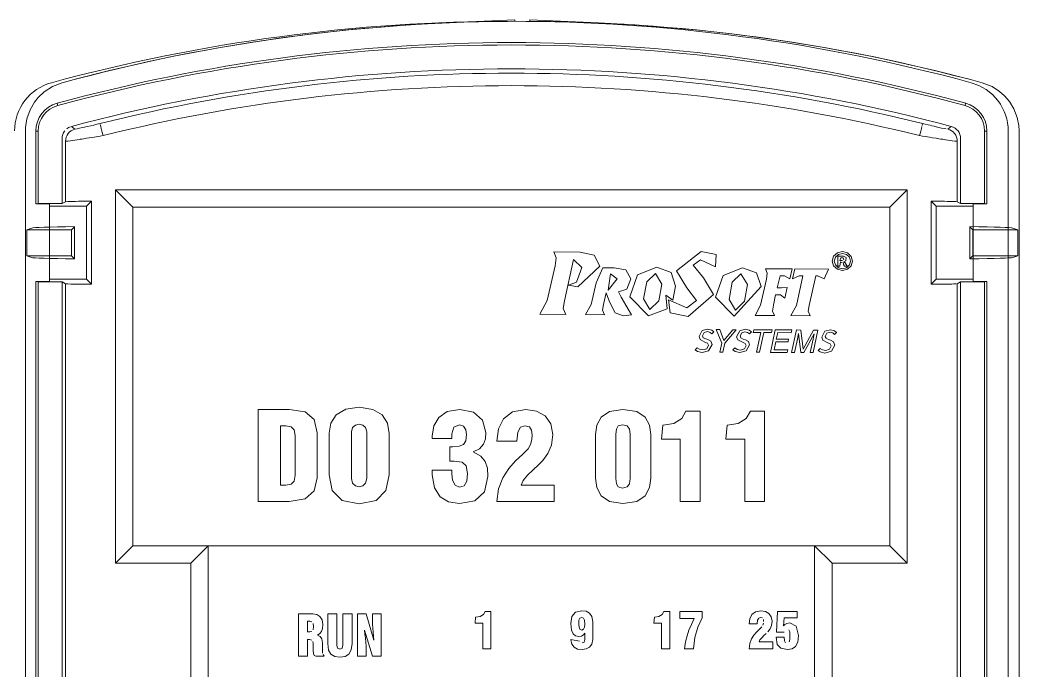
# Model space of a CAD drawing. Header units: millimetres. Extents: x -6000 to 26000, y -6000 to 26000.
# Drawn here: x 136.62 to 142.17, y -4325.17 to -4321.56 of the extents above; entities that cross this region are included whole.
import ezdxf

# ---------------------------------------------------------------- set-up
doc = ezdxf.new("R2010")
doc.units = ezdxf.units.MM
doc.header["$MEASUREMENT"] = 0
doc.layers.add('Чертеж и Рисунок_Ном._пера__1', color=7, linetype='Continuous', lineweight=15)
doc.layers.add('Чертеж и Рисунок_Ном._пера__7', color=7, linetype='Continuous', lineweight=15)

msp = doc.modelspace()

# ---------------------------------------------------------------- linework, layer by layer
at = {"layer": 'Чертеж и Рисунок_Ном._пера__1', "color": 7, "linetype": 'Continuous', "lineweight": 15, "flags": 128}
for points in [[(139.8117, -4322.8662), (139.7324, -4322.8499), (139.5858, -4322.8492), (139.5997, -4322.8819), (139.5932, -4322.9255), (139.5501, -4323.1195), (139.5089, -4323.1956), (139.6527, -4323.1963), (139.6383, -4323.1636), (139.6452, -4323.12), (139.6953, -4322.8913)], [(140.4885, -4322.8636), (140.4057, -4322.8469), (140.2675, -4322.9537), (140.3255, -4323.0486)], [(141.1629, -4322.8539), (141.1906, -4322.8473)], [(141.1629, -4322.8539), (141.1906, -4322.8473)], [(141.1906, -4322.8473), (141.2189, -4322.8544)], [(141.1906, -4322.8473), (141.2189, -4322.8544)], [(139.6685, -4323.0329), (139.7206, -4323.0436), (139.8424, -4322.9287), (139.8117, -4322.8662)], [(139.6953, -4322.8913), (139.7414, -4322.9352), (139.7121, -4323.0173)], [(140.4191, -4322.9926), (140.3602, -4322.9234), (140.4013, -4322.8934)], [(140.4013, -4322.8934), (140.4845, -4322.9325), (140.4885, -4322.8636)], [(141.1417, -4322.9257), (141.1342, -4322.8995), (141.1419, -4322.873)], [(141.1417, -4322.9257), (141.1342, -4322.8995), (141.1419, -4322.873)], [(141.1419, -4322.873), (141.1629, -4322.8539)], [(141.1419, -4322.873), (141.1629, -4322.8539)], [(141.1515, -4322.8784), (141.1453, -4322.8997), (141.1514, -4322.9209), (141.1682, -4322.9365)], [(141.1515, -4322.8784), (141.1453, -4322.8997), (141.1514, -4322.9209), (141.1682, -4322.9365)], [(141.168, -4322.8631), (141.1515, -4322.8784)], [(141.168, -4322.8631), (141.1515, -4322.8784)], [(141.165, -4322.9277), (141.165, -4322.872), (141.1771, -4322.8721), (141.1964, -4322.8722), (141.2115, -4322.8799)], [(141.165, -4322.9277), (141.165, -4322.872), (141.1771, -4322.8721), (141.1964, -4322.8722), (141.2115, -4322.8799)], [(141.1908, -4322.9091), (141.1803, -4322.9048), (141.1771, -4322.9277), (141.165, -4322.9277)], [(141.1908, -4322.9091), (141.1803, -4322.9048), (141.1771, -4322.9277), (141.165, -4322.9277)], [(141.1907, -4322.8577), (141.168, -4322.8631)], [(141.1907, -4322.8577), (141.168, -4322.8631)], [(141.1953, -4322.8817), (141.1821, -4322.8809), (141.1771, -4322.8961)], [(141.1953, -4322.8817), (141.1821, -4322.8809), (141.1771, -4322.8961)], [(141.1771, -4322.8961), (141.1913, -4322.8961)], [(141.1771, -4322.8961), (141.1913, -4322.8961)], [(141.2131, -4322.8632), (141.1907, -4322.8577)], [(141.2131, -4322.8632), (141.1907, -4322.8577)], [(141.1993, -4322.8928), (141.1953, -4322.8817)], [(141.1993, -4322.8928), (141.1953, -4322.8817)], [(141.209, -4322.8986), (141.1975, -4322.9034)], [(141.209, -4322.8986), (141.1975, -4322.9034)], [(141.2115, -4322.8799), (141.209, -4322.8986)], [(141.2115, -4322.8799), (141.209, -4322.8986)], [(141.2299, -4322.8787), (141.2131, -4322.8632)], [(141.2299, -4322.8787), (141.2131, -4322.8632)], [(141.2135, -4322.9366), (141.2302, -4322.921), (141.2361, -4322.9001), (141.2299, -4322.8787)], [(141.2135, -4322.9366), (141.2302, -4322.921), (141.2361, -4322.9001), (141.2299, -4322.8787)], [(141.2189, -4322.8544), (141.2394, -4322.8737)], [(141.2189, -4322.8544), (141.2394, -4322.8737)], [(141.2394, -4322.8737), (141.247, -4322.9001), (141.2394, -4322.9264)], [(141.2394, -4322.8737), (141.247, -4322.9001), (141.2394, -4322.9264)], [(139.9877, -4322.9481), (139.9219, -4322.9381), (139.8597, -4322.9378), (139.8212, -4323.0201), (139.7933, -4323.1404), (139.7624, -4323.1974), (139.8687, -4323.198), (139.858, -4323.1723), (139.8628, -4323.1407), (139.8773, -4323.0772), (139.8963, -4323.1271), (139.9278, -4323.1871)], [(139.9921, -4323.0551), (140.014, -4322.9988), (139.9877, -4322.9481)], [(140.2382, -4322.9627), (140.1595, -4322.9341), (140.0517, -4322.977)], [(140.2082, -4323.0897), (140.2485, -4323.1164), (140.2628, -4323.0394), (140.2382, -4322.9627)], [(140.6351, -4322.9365), (140.5273, -4322.9794)], [(140.7138, -4322.9651), (140.6351, -4322.9365)], [(141.1623, -4322.945), (141.1417, -4322.9257)], [(141.1623, -4322.945), (141.1417, -4322.9257)], [(141.1906, -4322.9523), (141.1623, -4322.945)], [(141.1906, -4322.9523), (141.1623, -4322.945)], [(141.1682, -4322.9365), (141.1907, -4322.9422)], [(141.1682, -4322.9365), (141.1907, -4322.9422)], [(141.2187, -4322.9454), (141.1906, -4322.9523)], [(141.2187, -4322.9454), (141.1906, -4322.9523)], [(141.1907, -4322.9422), (141.2135, -4322.9366)], [(141.1907, -4322.9422), (141.2135, -4322.9366)], [(141.2394, -4322.9264), (141.2187, -4322.9454)], [(141.2394, -4322.9264), (141.2187, -4322.9454)], [(139.7121, -4323.0173), (139.6685, -4323.0329)], [(140.0517, -4322.977), (140.009, -4323.0987), (140.1134, -4323.2044), (140.2162, -4323.1649), (140.2082, -4323.0897)], [(140.1706, -4323.1207), (140.1205, -4323.1695), (140.0848, -4323.1106), (140.103, -4323.0145)], [(140.103, -4323.0145), (140.1509, -4322.969)], [(140.1509, -4322.969), (140.187, -4323.0279), (140.1706, -4323.1207)], [(140.3255, -4323.0486), (140.3795, -4323.1187), (140.3265, -4323.1606), (140.2239, -4323.1155), (140.2333, -4323.1869), (140.3334, -4323.2073), (140.4746, -4323.086), (140.4191, -4322.9926)], [(140.5273, -4322.9794), (140.4845, -4323.1011), (140.589, -4323.2068), (140.7384, -4323.0418), (140.7138, -4322.9651)], [(140.596, -4323.1719), (140.5604, -4323.113), (140.5786, -4323.0168)], [(140.5786, -4323.0168), (140.6265, -4322.9714)], [(140.6265, -4322.9714), (140.6625, -4323.0302), (140.6462, -4323.1231)], [(139.9602, -4323.1003), (139.946, -4323.0705), (139.9921, -4323.0551)], [(140.0178, -4323.1987), (139.9602, -4323.1003)], [(140.6462, -4323.1231), (140.596, -4323.1719)], [(139.9278, -4323.1871), (139.9743, -4323.2038)], [(139.9743, -4323.2038), (140.0178, -4323.1987)], [(140.4408, -4323.3563), (140.4265, -4323.3503), (140.3999, -4323.3364), (140.394, -4323.3196), (140.4115, -4323.2858)], [(140.4115, -4323.2858), (140.4413, -4323.2779)], [(140.4226, -4323.2975), (140.4131, -4323.3153), (140.4172, -4323.3258)], [(140.4552, -4323.296), (140.4401, -4323.2922), (140.4226, -4323.2975)], [(140.4413, -4323.2779), (140.4645, -4323.2836)], [(140.4645, -4323.2836), (140.4759, -4323.2929), (140.465, -4323.3037), (140.4552, -4323.296)], [(140.6494, -4323.3573), (140.6351, -4323.3513), (140.6085, -4323.3375), (140.6027, -4323.3207), (140.6202, -4323.2868)], [(140.6202, -4323.2868), (140.65, -4323.279), (140.6731, -4323.2846), (140.6846, -4323.294), (140.6737, -4323.3048), (140.6639, -4323.2971)], [(140.6639, -4323.2971), (140.6487, -4323.2932), (140.6312, -4323.2985)], [(141.0821, -4323.3398), (141.0762, -4323.323), (141.0937, -4323.2892)], [(141.0937, -4323.2892), (141.1235, -4323.2813), (141.1467, -4323.287)], [(141.1223, -4323.2956), (141.1048, -4323.3009)], [(141.1374, -4323.2994), (141.1223, -4323.2956)], [(141.1467, -4323.287), (141.1581, -4323.2963), (141.1472, -4323.3072), (141.1374, -4323.2994)], [(140.4172, -4323.3258), (140.431, -4323.3323), (140.4424, -4323.3357), (140.4592, -4323.3453), (140.4659, -4323.3639), (140.447, -4323.3979)], [(140.6312, -4323.2985), (140.6218, -4323.3163), (140.6259, -4323.3268)], [(140.6259, -4323.3268), (140.6396, -4323.3334), (140.651, -4323.3368), (140.6678, -4323.3463)], [(140.6678, -4323.3463), (140.6746, -4323.3649), (140.6557, -4323.3989)], [(141.123, -4323.3597), (141.1087, -4323.3537), (141.0821, -4323.3398)], [(141.1048, -4323.3009), (141.0953, -4323.3187), (141.0994, -4323.3292)], [(141.0994, -4323.3292), (141.1132, -4323.3357), (141.1246, -4323.3392), (141.1414, -4323.3487)], [(141.1414, -4323.3487), (141.1481, -4323.3673), (141.1292, -4323.4013)], [(140.3856, -4323.4017), (140.373, -4323.393), (140.384, -4323.3815)], [(140.384, -4323.3815), (140.3969, -4323.3903)], [(140.447, -4323.3979), (140.4115, -4323.4077), (140.3856, -4323.4017)], [(140.3969, -4323.3903), (140.4153, -4323.3941)], [(140.4153, -4323.3941), (140.4372, -4323.3869)], [(140.4372, -4323.3869), (140.4461, -4323.3673), (140.4408, -4323.3563)], [(140.5943, -4323.4027), (140.5816, -4323.3941), (140.5927, -4323.3825)], [(140.5927, -4323.3825), (140.6055, -4323.3913)], [(140.6557, -4323.3989), (140.6202, -4323.4087), (140.5943, -4323.4027)], [(140.6055, -4323.3913), (140.6239, -4323.3952)], [(140.6239, -4323.3952), (140.6458, -4323.388)], [(140.6458, -4323.388), (140.6548, -4323.3684), (140.6494, -4323.3573)], [(141.0937, -4323.4111), (141.0678, -4323.4051), (141.0552, -4323.3964), (141.0662, -4323.3849)], [(141.0662, -4323.3849), (141.0791, -4323.3937)], [(141.0791, -4323.3937), (141.0975, -4323.3976)], [(141.1292, -4323.4013), (141.0937, -4323.4111)], [(141.0975, -4323.3976), (141.1194, -4323.3904)], [(141.1194, -4323.3904), (141.1283, -4323.3708), (141.123, -4323.3597)]]:
    msp.add_lwpolyline(points, dxfattribs=at)
for points in [[(141.1975, -4322.9034), (141.2057, -4322.9099), (141.2172, -4322.9279), (141.2021, -4322.9279), (141.1971, -4322.9188)], [(141.1975, -4322.9034), (141.2057, -4322.9099), (141.2172, -4322.9279), (141.2021, -4322.9279), (141.1971, -4322.9188)], [(140.9109, -4322.943), (140.7623, -4322.9423), (140.7727, -4322.9669), (140.7679, -4322.9996), (140.7359, -4323.1451), (140.7047, -4323.2021), (140.8125, -4323.2027), (140.8021, -4323.1781), (140.8069, -4323.1454), (140.8195, -4323.0875), (140.8467, -4323.0877), (140.8704, -4323.1056), (140.8842, -4323.0462), (140.8522, -4323.0494), (140.8281, -4323.0493), (140.8437, -4322.981), (140.8693, -4322.9811), (140.8976, -4322.9976)], [(141.1135, -4322.944), (141.0883, -4322.9986), (141.0522, -4322.982), (141.0419, -4322.982), (141.0055, -4323.1464), (141.0007, -4323.1791), (141.0111, -4323.2037), (140.9033, -4323.2031), (140.9345, -4323.1461), (140.9709, -4322.9816), (140.9498, -4322.9815), (140.9138, -4322.9977), (140.9263, -4322.9431)], [(139.8888, -4323.0609), (139.9007, -4322.9715), (139.9382, -4322.9991)], [(140.5087, -4323.2808), (140.532, -4323.3411), (140.5806, -4323.2812), (140.6004, -4323.2813), (140.5373, -4323.3558), (140.5266, -4323.4061), (140.5097, -4323.406), (140.5204, -4323.3557), (140.489, -4323.2807)], [(140.7302, -4323.4071), (140.7133, -4323.407), (140.7368, -4323.2969), (140.6944, -4323.2967), (140.6975, -4323.2817), (140.7992, -4323.2823), (140.7961, -4323.2973), (140.7537, -4323.297)], [(140.8832, -4323.4079), (140.7908, -4323.4074), (140.8173, -4323.2823), (140.9086, -4323.2828), (140.9055, -4323.2978), (140.8311, -4323.2974), (140.8232, -4323.3341), (140.8917, -4323.3345), (140.8886, -4323.3495), (140.8201, -4323.3491), (140.8108, -4323.3925), (140.8863, -4323.3929)], [(140.9588, -4323.2831), (140.9719, -4323.389), (141.0303, -4323.2834), (141.0543, -4323.2835), (141.0278, -4323.4086), (141.0114, -4323.4085), (141.0271, -4323.3346), (141.0343, -4323.3034), (140.9764, -4323.4084), (140.9596, -4323.4083), (140.9469, -4323.303), (140.9401, -4323.3342), (140.9245, -4323.4081), (140.9081, -4323.408), (140.9346, -4323.2829)]]:
    msp.add_lwpolyline(points, close=True, dxfattribs=at)
at = {"layer": 'Чертеж и Рисунок_Ном._пера__7', "color": 7, "linetype": 'Continuous', "lineweight": 15}
for p, q in [((138.9862, -4321.5761), (139.3692, -4321.5594)), ((139.3692, -4321.5594), (139.3692, -4321.5669)), ((139.4527, -4321.5594), (139.8356, -4321.5761)), ((139.4527, -4321.5669), (139.4527, -4321.5594)), ((136.8257, -4322.0224), (136.8292, -4322.0353)), ((141.8755, -4322.0224), (141.872, -4322.0353)), ((136.6498, -4328.7722), (136.6498, -4322.1764)), ((136.6498, -4328.7722), (136.6498, -4322.1767)), ((136.7077, -4322.5824), (136.7077, -4322.1767)), ((136.7211, -4322.1767), (136.7077, -4322.1767)), ((136.7211, -4322.1767), (136.7211, -4322.5797)), ((141.9801, -4322.1767), (141.9801, -4322.5797)), ((141.9801, -4322.1767), (141.9935, -4322.1767)), ((141.9935, -4322.1767), (141.9935, -4322.5824)), ((142.1117, -4328.7722), (142.1117, -4322.1764)), ((142.1721, -4322.1764), (142.1721, -4328.7722)), ((142.1721, -4322.1764), (142.1721, -4328.7722)), ((142.1721, -4328.7305), (142.1721, -4322.1767)), ((136.8537, -4322.5797), (136.8537, -4322.2183)), ((136.8729, -4322.2331), (136.8729, -4322.5701)), ((141.8282, -4322.5701), (141.8282, -4322.2331)), ((141.8474, -4322.5797), (141.8474, -4322.2183)), ((137.1511, -4322.5041), (141.55, -4322.5041)), ((137.1511, -4322.5041), (137.2475, -4322.6005)), ((137.1511, -4324.58), (137.1511, -4322.5041)), ((141.4536, -4322.6005), (141.55, -4322.5041)), ((141.55, -4322.5041), (141.55, -4324.58)), ((136.8729, -4322.5701), (136.8537, -4322.5797)), ((136.9899, -4322.5947), (137.0178, -4322.5668)), ((137.0178, -4322.5668), (137.0178, -4323.0289)), ((141.6834, -4323.0289), (141.6834, -4322.5668)), ((141.6834, -4322.5668), (141.7112, -4322.5947)), ((141.8474, -4322.5797), (141.8282, -4322.5701)), ((136.7211, -4322.5797), (136.7077, -4322.5824)), ((136.7842, -4322.5824), (136.7077, -4322.5824)), ((136.8537, -4322.5797), (136.7211, -4322.5797)), ((136.7842, -4322.5947), (136.7842, -4322.5824)), ((136.9899, -4322.5947), (136.7842, -4322.5947)), ((136.7842, -4323.001), (136.7842, -4322.5947)), ((136.9899, -4322.5947), (136.9899, -4323.001)), ((141.4536, -4322.6005), (137.2475, -4322.6005)), ((137.2475, -4322.6005), (137.2475, -4324.4836)), ((141.4536, -4324.4836), (141.4536, -4322.6005)), ((141.7112, -4322.5947), (141.917, -4322.5947)), ((141.7112, -4323.001), (141.7112, -4322.5947)), ((141.9801, -4322.5797), (141.8474, -4322.5797)), ((141.917, -4322.5824), (141.917, -4322.5947)), ((141.9935, -4322.5824), (141.917, -4322.5824)), ((141.917, -4322.5947), (141.917, -4323.001)), ((141.9935, -4322.5824), (141.9801, -4322.5797)), ((136.6571, -4322.7252), (136.6848, -4322.7159)), ((136.6571, -4322.7252), (136.6571, -4322.8705)), ((136.9061, -4322.7252), (136.6571, -4322.7252)), ((136.9061, -4322.7252), (136.9229, -4322.7085)), ((136.9061, -4322.7252), (136.9061, -4322.8705)), ((136.9229, -4322.7085), (136.9229, -4322.8873)), ((141.899, -4322.7085), (141.899, -4322.8873)), ((141.899, -4322.7085), (141.9157, -4322.7252)), ((142.1648, -4322.7252), (141.9157, -4322.7252)), ((141.9157, -4322.8705), (141.9157, -4322.7252)), ((142.1648, -4322.7252), (142.137, -4322.7159)), ((142.1648, -4322.7252), (142.1648, -4322.8705)), ((136.6848, -4322.8798), (136.6571, -4322.8705)), ((136.6571, -4322.8705), (136.9061, -4322.8705)), ((136.9061, -4322.8705), (136.9229, -4322.8873)), ((141.9157, -4322.8705), (141.899, -4322.8873)), ((141.9157, -4322.8705), (142.1648, -4322.8705)), ((142.137, -4322.8798), (142.1648, -4322.8705)), ((136.7077, -4323.0133), (136.7077, -4327.6039)), ((136.7211, -4323.016), (136.7077, -4323.0133)), ((136.7842, -4323.0133), (136.7077, -4323.0133)), ((136.8537, -4323.016), (136.7211, -4323.016)), ((136.7211, -4323.016), (136.7211, -4327.6013)), ((136.9899, -4323.001), (136.7842, -4323.001)), ((136.7842, -4323.001), (136.7842, -4323.0133)), ((136.8537, -4323.016), (136.8729, -4323.0256)), ((136.8537, -4327.6013), (136.8537, -4323.016)), ((137.0178, -4323.0289), (136.9899, -4323.001)), ((141.6834, -4323.0289), (141.7112, -4323.001)), ((141.7112, -4323.001), (141.917, -4323.001)), ((141.8474, -4323.016), (141.8282, -4323.0256)), ((141.9801, -4323.016), (141.8474, -4323.016)), ((141.8474, -4327.6013), (141.8474, -4323.016)), ((141.917, -4323.0133), (141.917, -4323.001)), ((141.9935, -4323.0133), (141.917, -4323.0133)), ((141.9935, -4323.0133), (141.9801, -4323.016)), ((141.9801, -4327.6013), (141.9801, -4323.016)), ((141.9935, -4323.0133), (141.9935, -4327.6039)), ((136.8729, -4323.0256), (136.8729, -4327.5917)), ((141.8282, -4327.5917), (141.8282, -4323.0256)), ((137.1511, -4324.58), (137.2475, -4324.4836)), ((137.2475, -4324.4836), (137.6648, -4324.4836)), ((137.5684, -4324.58), (137.6648, -4324.4836)), ((137.6648, -4324.4836), (137.6648, -4328.3784)), ((137.6648, -4324.4836), (141.0363, -4324.4836)), ((141.0363, -4324.4836), (141.4536, -4324.4836)), ((141.0363, -4324.4836), (141.1327, -4324.58)), ((141.0363, -4328.3784), (141.0363, -4324.4836)), ((141.4536, -4324.4836), (141.55, -4324.58)), ((137.5684, -4324.58), (137.1511, -4324.58)), ((137.5684, -4328.4748), (137.5684, -4324.58)), ((141.55, -4324.58), (141.1327, -4324.58)), ((141.1327, -4324.58), (141.1327, -4328.4748))]:
    msp.add_line(p, q, dxfattribs=at)
at = {"layer": 'Чертеж и Рисунок_Ном._пера__7', "color": 7, "linetype": 'Continuous', "lineweight": 15, "flags": 128}
for points in [[(136.7943, -4321.9084), (136.7727, -4321.9152), (136.7518, -4321.9238), (136.7315, -4321.934), (136.7121, -4321.9459), (136.6952, -4321.9583), (136.6768, -4321.9741), (136.6609, -4321.9904), (136.6464, -4322.0078), (136.6343, -4322.025), (136.622, -4322.0459), (136.6115, -4322.0678), (136.604, -4322.0875), (136.5931, -4322.1314), (136.5894, -4322.1764)], [(136.8547, -4321.9084), (136.8003, -4321.9295), (136.7543, -4321.9593), (136.7213, -4321.9904), (136.7008, -4322.0159), (136.6756, -4322.0594), (136.6582, -4322.1085), (136.6505, -4322.1565), (136.6498, -4322.1764)], [(141.9068, -4321.9084), (141.9495, -4321.9238), (141.989, -4321.9459), (142.0244, -4321.9742), (142.0547, -4322.0078), (142.0686, -4322.0277), (142.0792, -4322.0459), (142.0896, -4322.0678), (142.0971, -4322.0875), (142.1035, -4322.1093), (142.1081, -4322.1315), (142.1109, -4322.1555), (142.1117, -4322.1764)], [(141.9672, -4321.9084), (142.022, -4321.9297), (142.0635, -4321.9561), (142.0916, -4321.9808), (142.1191, -4322.0133), (142.1433, -4322.0534), (142.1618, -4322.1015), (142.1704, -4322.1465), (142.1721, -4322.1764)], [(136.8537, -4322.2183), (136.8547, -4322.207), (136.8574, -4322.196), (136.862, -4322.1855), (136.8681, -4322.176)], [(136.8729, -4322.2331), (136.8738, -4322.2223), (136.8765, -4322.2113), (136.881, -4322.2006), (136.8874, -4322.1907), (136.8953, -4322.182), (136.9045, -4322.1749), (136.9144, -4322.1695), (136.9247, -4322.1659)], [(136.8798, -4322.1641), (136.8892, -4322.1577), (136.8996, -4322.153)], [(136.9247, -4322.1659), (136.915, -4322.1585), (136.9054, -4322.1512)], [(136.9247, -4322.1659), (136.9369, -4322.1646), (136.951, -4322.1617), (136.968, -4322.158), (136.9788, -4322.1556), (136.9935, -4322.1521), (137.0128, -4322.1475), (137.0298, -4322.1434), (137.0472, -4322.1392), (137.0647, -4322.1348)], [(137.0686, -4322.1507), (137.066, -4322.1402)], [(137.0815, -4322.2023), (137.0785, -4322.1902), (137.0754, -4322.1779), (137.0715, -4322.1623), (137.0686, -4322.1507)], [(141.6325, -4322.1507), (141.6296, -4322.1623), (141.6258, -4322.1779), (141.6227, -4322.1902), (141.6197, -4322.2023)], [(141.6365, -4322.1348), (141.6335, -4322.1466)], [(141.6365, -4322.1348), (141.6496, -4322.1381), (141.6675, -4322.1425), (141.6777, -4322.1449), (141.6884, -4322.1475), (141.7005, -4322.1504), (141.7109, -4322.1529), (141.7272, -4322.1567), (141.7419, -4322.16), (141.7577, -4322.1633), (141.7679, -4322.1652)], [(141.7958, -4322.1512), (141.7862, -4322.1585), (141.7765, -4322.1659)], [(141.8282, -4322.2331), (141.8274, -4322.2223), (141.8247, -4322.2113), (141.8201, -4322.2006), (141.8138, -4322.1907), (141.8058, -4322.182), (141.7967, -4322.1749), (141.7867, -4322.1695), (141.7765, -4322.1659)], [(141.7958, -4322.1512), (141.8065, -4322.155), (141.8164, -4322.1605), (141.8254, -4322.1676), (141.833, -4322.176), (141.8392, -4322.1855), (141.8437, -4322.196), (141.8465, -4322.207), (141.8474, -4322.2183)], [(136.8729, -4322.2331), (136.8857, -4322.2324), (136.9011, -4322.2305), (136.9124, -4322.229), (136.9246, -4322.2272), (136.9375, -4322.2253), (136.9534, -4322.2229), (136.9636, -4322.2213), (136.9754, -4322.2195), (136.9889, -4322.2173), (137.0042, -4322.2149), (137.0179, -4322.2127), (137.0311, -4322.2106), (137.0435, -4322.2085), (137.055, -4322.2067), (137.0652, -4322.205), (137.0815, -4322.2023)], [(141.6197, -4322.2023), (141.6354, -4322.2049), (141.6498, -4322.2072), (141.6626, -4322.2093), (141.6739, -4322.2112), (141.6911, -4322.214), (141.7123, -4322.2173), (141.7258, -4322.2195), (141.7376, -4322.2213), (141.7478, -4322.2229), (141.7637, -4322.2253), (141.7765, -4322.2272), (141.7888, -4322.229), (141.8, -4322.2305), (141.8155, -4322.2324), (141.8272, -4322.2333)], [(136.8729, -4322.5701), (136.8848, -4322.5691), (136.9031, -4322.5684), (136.9151, -4322.5681), (136.9288, -4322.5678), (136.9441, -4322.5675), (136.9608, -4322.5673), (136.9882, -4322.567), (137.0178, -4322.5668)], [(141.6834, -4322.5668), (141.7129, -4322.567), (141.7403, -4322.5673), (141.7571, -4322.5675), (141.7724, -4322.5678), (141.7861, -4322.5681), (141.7981, -4322.5684), (141.8082, -4322.5687), (141.8224, -4322.5694)], [(136.8729, -4323.0256), (136.8848, -4323.0267), (136.9031, -4323.0273), (136.9151, -4323.0276), (136.9288, -4323.0279), (136.9441, -4323.0282), (136.9608, -4323.0284), (136.9882, -4323.0287), (137.0178, -4323.0289)], [(141.6834, -4323.0289), (141.7129, -4323.0287), (141.7403, -4323.0284), (141.7571, -4323.0282), (141.7724, -4323.0279), (141.7861, -4323.0276), (141.7981, -4323.0273), (141.8082, -4323.027), (141.8224, -4323.0263)], [(138.2039, -4323.7375), (138.1154, -4323.724), (137.9431, -4323.724), (137.9431, -4324.2373)], [(138.2554, -4323.78), (138.2039, -4323.7375)], [(138.4298, -4323.7237), (138.3777, -4323.7545)], [(138.5051, -4323.7125), (138.4298, -4323.7237)], [(138.5802, -4323.724), (138.5051, -4323.7125)], [(138.6318, -4323.7551), (138.5802, -4323.724)], [(138.9947, -4323.7362), (138.9472, -4323.7691)], [(139.0642, -4323.724), (138.9947, -4323.7362)], [(139.1402, -4323.7402), (139.0642, -4323.724)], [(139.191, -4323.7847), (139.1402, -4323.7402)], [(139.3574, -4323.7381), (139.3074, -4323.7766)], [(139.431, -4323.724), (139.3574, -4323.7381)], [(139.4908, -4323.7334), (139.431, -4323.724)], [(139.5381, -4323.7608), (139.4908, -4323.7334)], [(139.8962, -4323.7358), (139.8495, -4323.7673)], [(139.9701, -4323.724), (139.8962, -4323.7358)], [(140.0471, -4323.7359), (139.9701, -4323.724)], [(140.0947, -4323.7676), (140.0471, -4323.7359)], [(140.648, -4324.2373), (140.7581, -4324.2373), (140.7581, -4323.7347), (140.6794, -4323.7347), (140.6565, -4323.7758), (140.6113, -4323.802)], [(138.2552, -4324.1763), (138.272, -4324.1043), (138.272, -4323.8541), (138.2554, -4323.78)], [(138.3777, -4323.7545), (138.3475, -4323.8002)], [(138.6614, -4323.8012), (138.6318, -4323.7551)], [(138.9472, -4323.7691), (138.9199, -4323.8166)], [(139.2066, -4323.8871), (139.2094, -4323.8519), (139.191, -4323.7847)], [(139.3074, -4323.7766), (139.2791, -4323.8329)], [(139.5692, -4323.8048), (139.5381, -4323.7608)], [(139.8495, -4323.7673), (139.825, -4323.8124)], [(140.1186, -4323.8126), (140.0947, -4323.7676)], [(138.0668, -4323.8162), (138.0968, -4323.8162), (138.126, -4323.8213)], [(138.1262, -4324.1399), (138.0975, -4324.1451), (138.0668, -4324.1451), (138.0668, -4323.8162)], [(138.126, -4323.8213), (138.1429, -4323.8382)], [(138.1429, -4323.8382), (138.1483, -4323.8691), (138.1483, -4324.0907), (138.1429, -4324.1227), (138.1262, -4324.1399)], [(138.3475, -4323.8002), (138.3378, -4323.857), (138.3378, -4324.0879), (138.3555, -4324.1752), (138.4103, -4324.2303), (138.5044, -4324.2495)], [(138.4678, -4324.1348), (138.4615, -4324.1093), (138.4615, -4323.8491), (138.4678, -4323.8251)], [(138.4678, -4323.8251), (138.4837, -4323.8113)], [(138.4837, -4323.8113), (138.5044, -4323.8069)], [(138.5044, -4323.8069), (138.5247, -4323.8113)], [(138.5247, -4323.8113), (138.5407, -4323.8251)], [(138.5407, -4323.8251), (138.5473, -4323.8491), (138.5473, -4324.1093), (138.5407, -4324.1348)], [(138.6536, -4324.1752), (138.671, -4324.0879), (138.671, -4323.8577), (138.6614, -4323.8012)], [(138.9199, -4323.8166), (138.9112, -4323.8727), (138.9112, -4323.887), (139.0199, -4323.887)], [(139.0199, -4323.887), (139.0199, -4323.8598), (139.0313, -4323.8238)], [(139.0313, -4323.8238), (139.0621, -4323.8105)], [(139.0621, -4323.8105), (139.0845, -4323.8183)], [(139.0845, -4323.8183), (139.0969, -4323.8381)], [(139.0969, -4323.8381), (139.1007, -4323.8641), (139.0967, -4323.8989)], [(139.2791, -4323.8329), (139.2701, -4323.9006), (139.3817, -4323.9006), (139.3865, -4323.8504)], [(139.3865, -4323.8504), (139.4012, -4323.823), (139.426, -4323.8148)], [(139.426, -4323.8148), (139.4509, -4323.8214)], [(139.4509, -4323.8214), (139.4633, -4323.8401)], [(139.4633, -4323.8401), (139.4668, -4323.8684)], [(139.5805, -4323.8641), (139.5692, -4323.8048)], [(139.825, -4323.8124), (139.8178, -4323.8648)], [(140.0078, -4324.1378), (139.9944, -4324.1555), (139.9687, -4324.1615), (139.9451, -4324.1555), (139.9341, -4324.1378), (139.9315, -4324.1093), (139.9315, -4323.8627), (139.9341, -4323.8342), (139.9451, -4323.8166)], [(139.9451, -4323.8166), (139.9687, -4323.8105)], [(139.9687, -4323.8105), (139.9944, -4323.8166)], [(139.9944, -4323.8166), (140.0078, -4323.8342)], [(140.0078, -4323.8342), (140.0116, -4323.8627), (140.0116, -4324.1093), (140.0078, -4324.1378)], [(140.1186, -4324.1588), (140.1253, -4324.1065), (140.1253, -4323.8648), (140.1186, -4323.8126)], [(140.6113, -4323.802), (140.5507, -4323.8112), (140.5429, -4323.8905), (140.648, -4323.8905), (140.648, -4324.2373)], [(139.0967, -4323.8989), (139.0838, -4323.9195), (139.0605, -4323.9294)], [(139.1961, -4323.9183), (139.2066, -4323.8871)], [(139.4646, -4323.8921), (139.4572, -4323.919)], [(139.4668, -4323.8684), (139.4646, -4323.8921)], [(139.5729, -4323.9231), (139.5805, -4323.8641)], [(139.8178, -4323.8648), (139.8178, -4324.1065), (139.825, -4324.159)], [(139.0605, -4323.9294), (139.0256, -4323.932), (139.0084, -4323.932), (139.0084, -4324.0128), (139.0335, -4324.0128), (139.0765, -4324.0183)], [(139.1379, -4323.9606), (139.1743, -4323.9436)], [(139.1809, -4323.984), (139.1379, -4323.9606)], [(139.1743, -4323.9436), (139.1961, -4323.9183)], [(139.4432, -4323.9427), (139.4117, -4323.9746)], [(139.4572, -4323.919), (139.4432, -4323.9427)], [(139.5532, -4323.9694), (139.5729, -4323.9231)], [(139.0765, -4324.0183), (139.0996, -4324.0388)], [(139.2058, -4324.0133), (139.1809, -4323.984)], [(139.2173, -4324.0502), (139.2058, -4324.0133)], [(139.3745, -4324.011), (139.3365, -4324.0538)], [(139.4117, -4323.9746), (139.3745, -4324.011)], [(139.5017, -4324.032), (139.5247, -4324.0085)], [(139.5247, -4324.0085), (139.5532, -4323.9694)], [(139.0238, -4324.1184), (139.0199, -4324.0822), (139.0199, -4324.0629), (138.9112, -4324.0629), (138.9112, -4324.0879), (138.9225, -4324.16)], [(139.0996, -4324.0388), (139.1064, -4324.08)], [(139.2201, -4324.0965), (139.2173, -4324.0502)], [(139.3365, -4324.0538), (139.303, -4324.1047)], [(139.4408, -4324.0896), (139.4715, -4324.0599)], [(139.4715, -4324.0599), (139.5017, -4324.032)], [(139.0374, -4324.1453), (139.0238, -4324.1184)], [(139.1026, -4324.1241), (139.089, -4324.1484)], [(139.1064, -4324.08), (139.1026, -4324.1241)], [(139.201, -4324.1835), (139.2201, -4324.0965)], [(139.2701, -4324.2373), (139.589, -4324.2373), (139.589, -4324.1451), (139.4046, -4324.1451), (139.4162, -4324.1188)], [(139.303, -4324.1047), (139.2792, -4324.1653)], [(139.4162, -4324.1188), (139.4408, -4324.0896)], [(138.2037, -4324.2216), (138.2552, -4324.1763)], [(138.4837, -4324.1501), (138.4678, -4324.1348)], [(138.5247, -4324.1501), (138.5044, -4324.1551), (138.4837, -4324.1501)], [(138.5407, -4324.1348), (138.5247, -4324.1501)], [(138.599, -4324.2303), (138.6536, -4324.1752)], [(138.9225, -4324.16), (138.954, -4324.2098)], [(139.0628, -4324.1558), (139.0374, -4324.1453)], [(139.089, -4324.1484), (139.0628, -4324.1558)], [(139.1472, -4324.2326), (139.201, -4324.1835)], [(139.2792, -4324.1653), (139.2701, -4324.2373)], [(139.825, -4324.159), (139.8495, -4324.2043)], [(140.0947, -4324.2041), (140.1186, -4324.1588)], [(137.9431, -4324.2373), (138.1154, -4324.2373), (138.2037, -4324.2216)], [(138.5044, -4324.2495), (138.599, -4324.2303)], [(138.954, -4324.2098), (139.002, -4324.2388)], [(139.002, -4324.2388), (139.0628, -4324.2481)], [(139.0628, -4324.2481), (139.1472, -4324.2326)], [(139.8495, -4324.2043), (139.8962, -4324.2361)], [(139.8962, -4324.2361), (139.9701, -4324.2481)], [(139.9701, -4324.2481), (140.0471, -4324.236)], [(140.0471, -4324.236), (140.0947, -4324.2041)], [(139.1919, -4325.0551), (139.2372, -4325.0551), (139.2372, -4324.8481), (139.2048, -4324.8481), (139.1954, -4324.865)], [(139.7418, -4324.8437), (139.7063, -4324.8523), (139.6866, -4324.8765)], [(139.7655, -4324.8466), (139.7418, -4324.8437)], [(139.7984, -4324.8754), (139.785, -4324.8566), (139.7655, -4324.8466)], [(140.1856, -4325.0551), (140.231, -4325.0551), (140.231, -4324.8481), (140.1986, -4324.8481), (140.1891, -4324.865)], [(140.3877, -4324.9349), (140.4117, -4324.8826), (140.4117, -4324.8481), (140.2869, -4324.8481), (140.2869, -4324.8861), (140.3667, -4324.8861), (140.3509, -4324.92)], [(140.7076, -4324.8496), (140.687, -4324.8654)], [(140.7379, -4324.8437), (140.7076, -4324.8496)], [(140.7625, -4324.8476), (140.7379, -4324.8437)], [(140.782, -4324.8589), (140.7625, -4324.8476)], [(140.8663, -4324.8835), (140.9384, -4324.8835), (140.9384, -4324.8481), (140.83, -4324.8481), (140.8242, -4324.9621), (140.8663, -4324.9621)], [(138.2692, -4324.8638), (138.2471, -4324.86), (138.1674, -4324.86), (138.1674, -4325.0958), (138.2181, -4325.0958), (138.2181, -4325.0039)], [(138.2181, -4324.9024), (138.2307, -4324.9024), (138.2418, -4324.9054)], [(138.2419, -4324.9586), (138.231, -4324.9615), (138.2181, -4324.9615), (138.2181, -4324.9024)], [(138.2984, -4324.8935), (138.2867, -4324.875), (138.2692, -4324.8638)], [(138.3026, -4324.9195), (138.2984, -4324.8935)], [(138.3301, -4324.86), (138.3301, -4325.0262), (138.3346, -4325.062)], [(138.385, -4325.0525), (138.3809, -4325.0354), (138.3809, -4324.86), (138.3301, -4324.86)], [(138.4608, -4325.0619), (138.4653, -4325.0262), (138.4653, -4324.86), (138.4146, -4324.86), (138.4146, -4325.0354), (138.4104, -4325.0524)], [(138.4947, -4324.86), (138.4947, -4325.0958), (138.5431, -4325.0958), (138.5431, -4325.04), (138.5421, -4325.0191)], [(138.5826, -4324.9634), (138.5852, -4324.9867), (138.5871, -4325.0081), (138.5437, -4324.86), (138.4947, -4324.86)], [(138.5369, -4324.973), (138.5346, -4324.9523), (138.5786, -4325.0958), (138.6275, -4325.0958), (138.6275, -4324.86), (138.5791, -4324.86), (138.5791, -4324.9188), (138.5802, -4324.94)], [(139.1768, -4324.8758), (139.1518, -4324.8796), (139.1486, -4324.9123), (139.1919, -4324.9123), (139.1919, -4325.0551)], [(139.1954, -4324.865), (139.1768, -4324.8758)], [(139.6866, -4324.8765), (139.6806, -4324.9144), (139.6841, -4324.9514)], [(139.7253, -4324.9176), (139.7265, -4324.8957)], [(139.7265, -4324.8957), (139.7314, -4324.8845)], [(139.7314, -4324.8845), (139.7418, -4324.8814)], [(139.7418, -4324.8814), (139.7521, -4324.8846)], [(139.7521, -4324.8846), (139.7572, -4324.8959)], [(139.7572, -4324.8959), (139.7586, -4324.9176)], [(139.7986, -4325.0287), (139.8033, -4325.003), (139.8033, -4324.9047), (139.7984, -4324.8754)], [(140.1705, -4324.8758), (140.1456, -4324.8796), (140.1423, -4324.9123), (140.1856, -4324.9123), (140.1856, -4325.0551)], [(140.1891, -4324.865), (140.1705, -4324.8758)], [(140.6753, -4324.8886), (140.6717, -4324.9164), (140.7176, -4324.9164), (140.7195, -4324.8958), (140.7256, -4324.8845)], [(140.687, -4324.8654), (140.6753, -4324.8886)], [(140.7256, -4324.8845), (140.7358, -4324.8811)], [(140.7358, -4324.8811), (140.7461, -4324.8838)], [(140.7512, -4324.8915), (140.7526, -4324.9032)], [(140.7948, -4324.877), (140.782, -4324.8589)], [(140.7994, -4324.9014), (140.7948, -4324.877)], [(140.7963, -4324.9257), (140.7994, -4324.9014)], [(140.8708, -4324.92), (140.8624, -4324.9282), (140.8663, -4324.8835)], [(138.2491, -4324.9149), (138.2518, -4324.932), (138.2492, -4324.9491)], [(138.2866, -4324.9706), (138.2956, -4324.9589)], [(138.2956, -4324.9589), (138.3009, -4324.9425)], [(138.3009, -4324.9425), (138.3026, -4324.9195)], [(138.5802, -4324.94), (138.5826, -4324.9634)], [(139.6841, -4324.9514), (139.6938, -4324.9719)], [(139.7268, -4324.9353), (139.7253, -4324.9176)], [(139.7418, -4324.9509), (139.7319, -4324.9468), (139.7268, -4324.9353)], [(139.7521, -4324.9468), (139.7418, -4324.9509)], [(139.7572, -4324.9353), (139.7521, -4324.9468)], [(139.7586, -4324.9176), (139.7572, -4324.9353)], [(140.3376, -4324.9514), (140.3269, -4324.9826)], [(140.3509, -4324.92), (140.3376, -4324.9514)], [(140.3708, -4324.9933), (140.3877, -4324.9349)], [(140.7146, -4324.9619), (140.699, -4324.9795)], [(140.7299, -4324.9469), (140.7146, -4324.9619)], [(140.7429, -4324.9338), (140.7299, -4324.9469)], [(140.7517, -4324.9129), (140.7487, -4324.924)], [(140.7765, -4324.9609), (140.7882, -4324.9448)], [(140.7882, -4324.9448), (140.7963, -4324.9257)], [(140.8986, -4324.9117), (140.8822, -4324.914), (140.8708, -4324.92)], [(140.8922, -4324.9499), (140.8976, -4324.9612)], [(140.8976, -4324.9612), (140.8992, -4324.9833), (140.8983, -4325.0037)], [(140.9341, -4324.9294), (140.8986, -4324.9117)], [(140.942, -4325.0189), (140.9461, -4324.9815), (140.9341, -4324.9294)], [(138.2181, -4325.0039), (138.2293, -4325.0039), (138.2415, -4325.0064)], [(138.2478, -4325.0139), (138.2495, -4325.0265), (138.2495, -4325.0653), (138.2506, -4325.0812)], [(138.2738, -4324.9792), (138.2866, -4324.9706)], [(138.2968, -4325.0005), (138.2875, -4324.9868), (138.2738, -4324.9792)], [(138.3016, -4325.0796), (138.3002, -4325.0662), (138.3002, -4325.0213), (138.2968, -4325.0005)], [(138.5421, -4325.0191), (138.5397, -4324.996), (138.5369, -4324.973)], [(139.682, -4325.0039), (139.6866, -4325.0294), (139.6993, -4325.0467)], [(139.7287, -4325.0136), (139.682, -4325.0039)], [(139.6938, -4324.9719), (139.7079, -4324.9835)], [(139.7079, -4324.9835), (139.725, -4324.9871)], [(139.725, -4324.9871), (139.7397, -4324.9843)], [(139.7397, -4324.9843), (139.7507, -4324.9774)], [(139.7548, -4325.0178), (139.7433, -4325.0227)], [(139.7507, -4324.9774), (139.7586, -4324.968), (139.7586, -4325.0039), (139.7548, -4325.0178)], [(140.3185, -4325.0164), (140.3125, -4325.0551), (140.3623, -4325.0551)], [(140.3269, -4324.9826), (140.3185, -4325.0164)], [(140.3623, -4325.0551), (140.3708, -4324.9933)], [(140.6717, -4325.0551), (140.803, -4325.0551), (140.803, -4325.0171), (140.727, -4325.0171), (140.7318, -4325.0063)], [(140.6852, -4325.0005), (140.6754, -4325.0255)], [(140.699, -4324.9795), (140.6852, -4325.0005)], [(140.7318, -4325.0063), (140.7419, -4324.9943)], [(140.7419, -4324.9943), (140.7546, -4324.982)], [(140.7546, -4324.982), (140.767, -4324.9706)], [(140.8682, -4325.0111), (140.8663, -4324.9915), (140.8218, -4324.9915), (140.8282, -4325.0306)], [(140.8737, -4325.0213), (140.8682, -4325.0111)], [(140.8983, -4325.0037), (140.8955, -4325.0162)], [(140.9302, -4325.0429), (140.942, -4325.0189)], [(138.3346, -4325.062), (138.3477, -4325.0852)], [(138.4104, -4325.0524), (138.3976, -4325.058), (138.385, -4325.0525)], [(138.4476, -4325.0851), (138.4608, -4325.0619)], [(139.6993, -4325.0467), (139.7187, -4325.0565)], [(139.7187, -4325.0565), (139.7433, -4325.0595), (139.7667, -4325.0563)], [(139.7667, -4325.0563), (139.7858, -4325.0463)], [(139.7858, -4325.0463), (139.7986, -4325.0287)], [(140.6754, -4325.0255), (140.6717, -4325.0551)], [(140.8282, -4325.0306), (140.8486, -4325.0526)], [(140.8486, -4325.0526), (140.8845, -4325.0595)], [(140.8845, -4325.0595), (140.9109, -4325.0557)], [(140.9109, -4325.0557), (140.9302, -4325.0429)], [(138.2506, -4325.0812), (138.2551, -4325.0919)], [(138.2551, -4325.0919), (138.2647, -4325.0958), (138.3093, -4325.0958), (138.305, -4325.0863)], [(138.3477, -4325.0852), (138.3689, -4325.0977)], [(138.3689, -4325.0977), (138.3976, -4325.1014)], [(138.3976, -4325.1014), (138.4262, -4325.0976)], [(138.4262, -4325.0976), (138.4476, -4325.0851)]]:
    msp.add_lwpolyline(points, dxfattribs=at)
msp.add_lwpolyline([(140.2897, -4324.2373), (140.3999, -4324.2373), (140.3999, -4323.7347), (140.3212, -4323.7347), (140.2983, -4323.7758), (140.253, -4323.802), (140.1925, -4323.8112), (140.1846, -4323.8905), (140.2897, -4323.8905)], close=True, dxfattribs=at)
at = {"layer": 'Чертеж и Рисунок_Ном._пера__7', "color": 7, "linetype": 'Continuous', "lineweight": 15}
for centre, radius, start, end in [((139.3506, -4331.3038), 9.737, 74.77978, 105.22022), ((139.4109, -4331.3038), 9.737, 90, 105.22022), ((139.4109, -4331.3038), 9.737, 92.5, 105.21846), ((139.4109, -4331.3038), 9.737, 74.77978, 90), ((139.4109, -4331.3038), 9.737, 74.78154, 87.5), ((139.3506, -4331.3038), 9.6188, 74.78154, 105.21846), ((139.3506, -4331.3038), 9.6054, 74.78154, 105.21846), ((139.3506, -4331.3316), 9.5005, 75.08546, 104.91454), ((139.3506, -4331.3316), 9.4766, 76.04186, 103.95814), ((139.3506, -4331.3316), 9.4071, 76.04185, 103.95815), ((136.8676, -4322.1767), 0.16, 105.2185, 180), ((136.8676, -4322.1767), 0.1466, 105.2185, 180), ((141.8335, -4322.1767), 0.1466, 0, 74.7815), ((141.8335, -4322.1767), 0.16, 0, 74.7815)]:
    msp.add_arc(centre, radius, start, end, dxfattribs=at)
for centre, start_param, end_param in [((137.2405, -4322.7164), 2.178367, 3.089233), ((141.5814, -4322.7164), 0.05236, 0.963226), ((137.2405, -4322.8793), 3.193953, 4.104819), ((141.5814, -4322.8793), 5.319959, 6.230825)]:
    msp.add_ellipse(centre, major_axis=(0.5564, 0), ratio=0.017455, start_param=start_param, end_param=end_param, dxfattribs=at)

doc.saveas('drawing.dxf')
